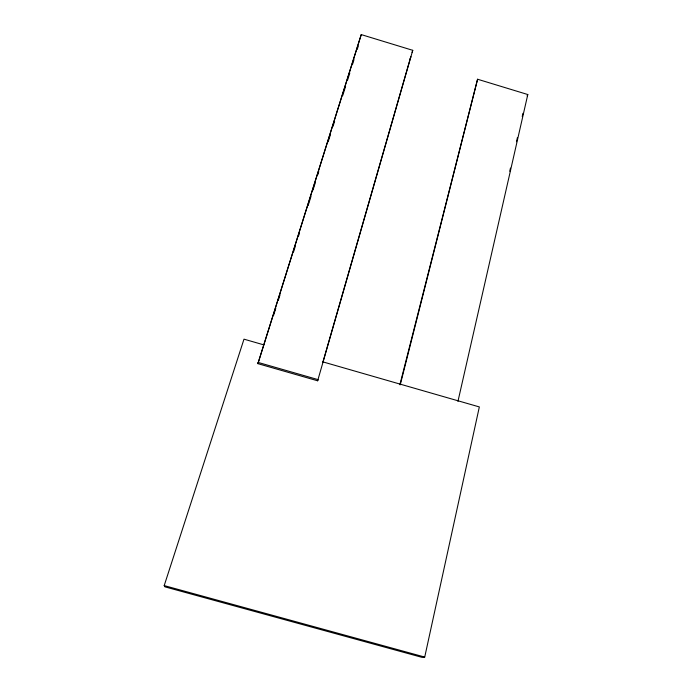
<?xml version="1.0" encoding="UTF-8"?>
<svg xmlns="http://www.w3.org/2000/svg" width="692" height="692" viewBox="0 0 692 692"><rect width="100%" height="100%" fill="white"/><g stroke="black" fill="none" stroke-linecap="round" stroke-linejoin="round"><path stroke-width="1.04" d="M257.908 363.655L361.241 34.6L412.752 50.317L317.645 380.79L257.908 363.655L361.241 34.6M263.816 344.875L243.991 339.167L164.203 585.596L164.912 586.842L422.181 657.4L424.724 657.063L479.34 406.931L323.069 361.933M509.753 171.235L510.471 168.078M516.474 141.748L517.434 137.535M522.226 116.472L522.953 113.315M457.948 401.386L527.797 94.536L477.575 79.234L399.881 384.709M400.253 384.778L477.575 79.234M322.792 362.496L410.832 56.632L410.2 58.708M412.103 52.436L412.752 50.317M273.513 315.595L275.771 308.398M278.357 300.181L279.975 295.034M293.555 251.853L295.173 246.715M298.408 236.43L299.377 233.351M308.104 205.585L311.011 196.338M312.957 190.17L315.215 182.973M317.801 174.747L318.77 171.659M328.146 141.843L330.413 134.646M332.999 126.42L334.617 121.282M342.696 95.574L345.611 86.327M347.548 80.16L349.815 72.963M352.401 64.737L354.01 59.59M357.245 49.314L358.214 46.226M317.645 380.79L318.017 379.614L258.055 362.409M527.122 95.825L527.797 94.536M164.203 585.596L424.724 657.063"/></g></svg>
